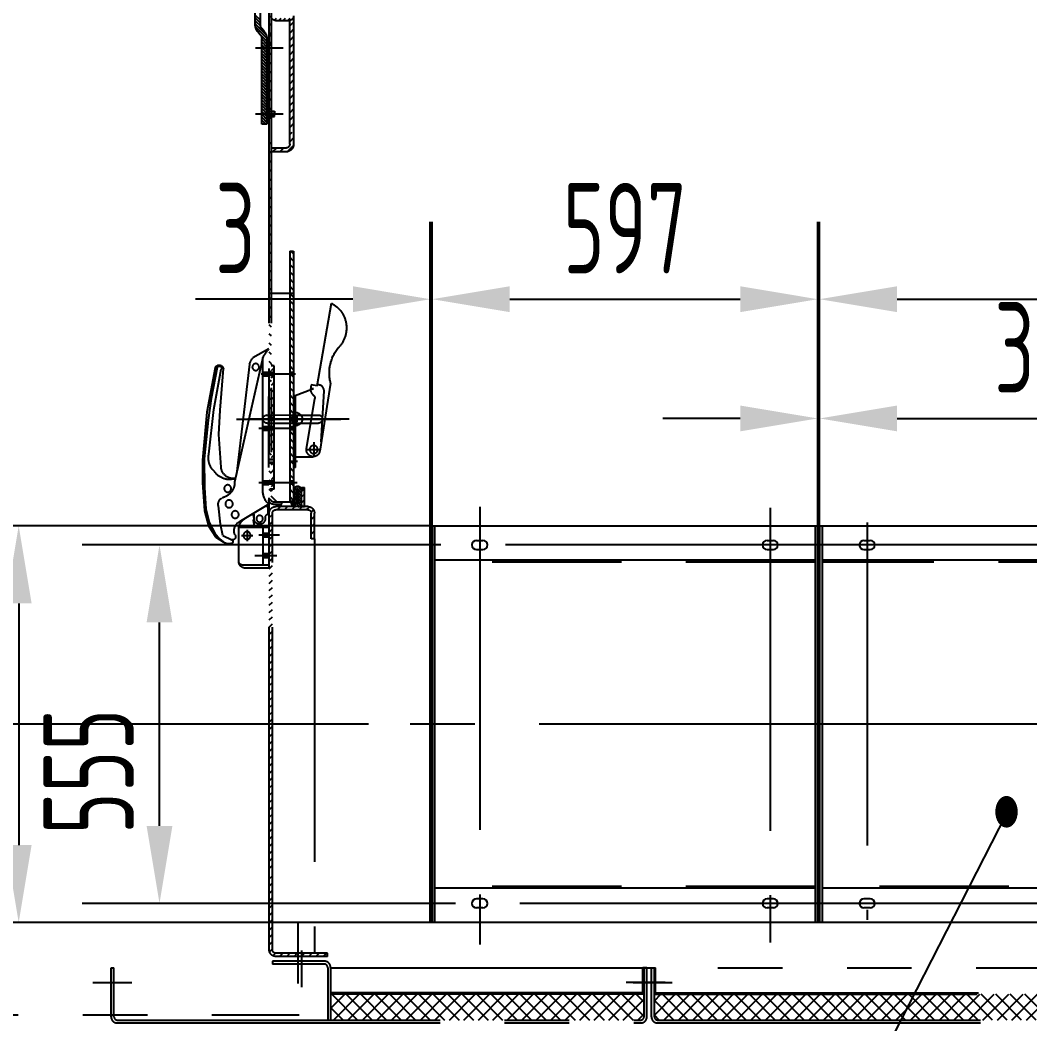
# Model space of a CAD drawing. Header units: millimetres. Extents: x 0 to 16800, y -462 to 11880.
# Drawn here: x 2325 to 3889, y 5810 to 7364 of the extents above; entities that cross this region are included whole.
import ezdxf

# ---------------------------------------------------------------- set-up
doc = ezdxf.new("R2010")
doc.units = ezdxf.units.MM
doc.header["$LTSCALE"] = 400
for name, pattern in [('F', [0.75, 0.5, -0.25]), ('G', [2, 1.25, -0.25, 0.25, -0.25]), ('K', [2.5, 1.25, -0.25, 0.25, -0.25, 0.25, -0.25])]:
    doc.linetypes.add(name, pattern=pattern)
for name, color, linetype in [('01', 7, 'Continuous'), ('02', 1, 'Continuous'), ('04', 2, 'F'), ('05', 142, 'G'), ('07', 6, 'K'), ('08', 1, 'Continuous')]:
    doc.layers.add(name, color=color, linetype=linetype)
doc.styles.get("Standard").update_dxf_attribs({"font": 'isocp', "width": 0.707, "bigfont": 'intecad.shx'})
doc.dimstyles.new('INTE', dxfattribs={"dimscale": 40, "dimtxt": 3.5, "dimasz": 3, "dimexe": 3, "dimexo": 0, "dimgap": 1, "dimtad": 1, "dimdec": 0, "dimdsep": 46, "dimtxsty": 'Standard', "dimcen": 0, "dimclrd": 1, "dimclre": 1, "dimclrt": 3, "dimaunit": 1, "dimadec": 0, "dimazin": 0, "dimtfac": 1, "dimtmove": 0, "dimatfit": 0, "dimfxl": 1, "dimarcsym": 0})

# ---------------------------------------------------------------- blocks, each defined once
blk = doc.blocks.new('0123adsf')
at = {"layer": '01', "color": 7, "linetype": 'Continuous'}
for p, q in [((-2227.9, -8575.6), (-2227.9, -7961.6)), ((-2227.9, -7961.6), (-1630.9, -7961.6)), ((-1634.9, -7961.6), (-1634.9, -8575.6)), ((-1630.9, -7961.6), (-1630.9, -8575.6)), ((-2159.4, -7984.1), (-2149.4, -7984.1)), ((-1709.4, -7984.1), (-1699.4, -7984.1)), ((-2159.4, -7998.1), (-2149.4, -7998.1)), ((-1709.4, -7998.1), (-1699.4, -7998.1)), ((-1634.9, -8014.6), (-2223.9, -8014.6)), ((-1634.9, -8522.6), (-2223.9, -8522.6)), ((-1630.9, -8575.6), (-2227.9, -8575.6))]:
    blk.add_line(p, q, dxfattribs=at)
at = {"layer": '01'}
for p, q in [((-2223.9, -8575.6), (-2223.9, -7961.6)), ((-2149.4, -8539.1), (-2159.4, -8539.1)), ((-2149.4, -8553.1), (-2159.4, -8553.1)), ((-1699.4, -8539.1), (-1709.4, -8539.1)), ((-1699.4, -8553.1), (-1709.4, -8553.1))]:
    blk.add_line(p, q, dxfattribs=at)
at = {"layer": '01', "color": 7, "linetype": 'Continuous'}
for centre, start, end in [((-2159.4, -7991.1), 90, 270), ((-2149.4, -7991.1), 270, 90), ((-1709.4, -7991.1), 90, 270), ((-1699.4, -7991.1), 270, 90), ((-2159.4, -8546.1), 90, 270), ((-2149.4, -8546.1), 270, 90), ((-1709.4, -8546.1), 90, 270), ((-1699.4, -8546.1), 270, 90)]:
    blk.add_arc(centre, 7, start, end, dxfattribs=at)
at = {"layer": '04', "color": 2, "linetype": 'F'}
for p, q in [((-1634.9, -8017.6), (-2223.9, -8017.6)), ((-1634.9, -8519.6), (-2223.9, -8519.6))]:
    blk.add_line(p, q, dxfattribs=at)
at = {"layer": '05', "color": 4, "linetype": 'G'}
for p, q in [((-2154.4, -7932.1), (-2154.4, -8609.8)), ((-1704.4, -7933.4), (-1704.4, -8606.3)), ((-1614.6, -7991.1), (-2265.9, -7991.1)), ((-1562.1, -8268.6), (-2326.4, -8268.6)), ((-1592, -8546.1), (-2252, -8546.1))]:
    blk.add_line(p, q, dxfattribs=at)
blk = doc.blocks.new('bi36asdf')
at = {"layer": '01', "color": 7, "linetype": 'Continuous'}
for p, q in [((-1247, -7826.2), (-883.5, -7826.2)), ((-1247, -7826.2), (-1247, -8440.2)), ((-1243, -7826.2), (-1243, -8440.2)), ((-883.5, -7826.2), (-50, -7826.2)), ((-54, -7826.2), (-54, -8440.2)), ((-50, -7826.2), (-50, -8440.2)), ((-1178.5, -7848.7), (-1168.5, -7848.7)), ((-728.5, -7848.7), (-718.5, -7848.7)), ((-578.5, -7848.8), (-568.5, -7848.8)), ((-128.5, -7848.7), (-118.5, -7848.7)), ((-1178.5, -7862.7), (-1168.5, -7862.7)), ((-728.5, -7862.7), (-718.5, -7862.7)), ((-578.5, -7862.8), (-568.5, -7862.8)), ((-128.5, -7862.7), (-118.5, -7862.7)), ((-54, -7879.3), (-1243, -7879.3)), ((-54, -8387.2), (-1243, -8387.2)), ((-718.5, -8403.7), (-728.5, -8403.7)), ((-569, -8404.3), (-579, -8404.3)), ((-718.5, -8417.7), (-728.5, -8417.7)), ((-569, -8418.3), (-579, -8418.3)), ((-845.5, -8440.2), (-1247, -8440.2)), ((-50, -8440.2), (-845.5, -8440.2))]:
    blk.add_line(p, q, dxfattribs=at)
at = {"layer": '01'}
for p, q in [((-1168.5, -8403.7), (-1178.5, -8403.7)), ((-1168.5, -8417.7), (-1178.5, -8417.7))]:
    blk.add_line(p, q, dxfattribs=at)
at = {"layer": '01', "color": 7, "linetype": 'Continuous'}
for centre, start, end in [((-1178.5, -7855.7), 90, 270), ((-1168.5, -7855.7), 270, 90), ((-728.5, -7855.7), 90, 270), ((-718.5, -7855.7), 270, 90), ((-578.5, -7855.8), 90, 270), ((-568.5, -7855.8), 270, 90), ((-128.5, -7855.7), 90, 270), ((-118.5, -7855.7), 270, 90), ((-1178.5, -8410.7), 90, 270), ((-1168.5, -8410.7), 270, 90), ((-728.5, -8410.7), 90, 270), ((-718.5, -8410.7), 270, 90), ((-579, -8411.3), 90, 270), ((-569, -8411.3), 270, 90)]:
    blk.add_arc(centre, 7, start, end, dxfattribs=at)
at = {"layer": '04', "color": 2, "linetype": 'F'}
for p, q in [((-469.9, -7882.3), (-1243, -7882.3)), ((-54, -7882.3), (-469.9, -7882.3)), ((-54, -8384.2), (-1243, -8384.2))]:
    blk.add_line(p, q, dxfattribs=at)
at = {"layer": '05', "color": 4, "linetype": 'G'}
for p, q in [((-1173.5, -7820.7), (-1173.5, -8436.1)), ((-723.5, -7820.7), (-723.5, -8465.7)), ((-573.5, -7820.7), (-573.5, -8465.7)), ((-123.5, -7820.7), (-123.5, -8465.7)), ((-30.1, -7855.7), (-1273, -7855.7)), ((0.2, -8133.2), (-1305.5, -8133.2)), ((-869.9, -8397.3), (-869.9, -8373.6)), ((-499.9, -8396.4), (-499.9, -8377.3)), ((-17.3, -8410.7), (-1287, -8410.7))]:
    blk.add_line(p, q, dxfattribs=at)
blk = doc.blocks.new('ERW')
at = {"layer": '07', "color": 6, "linetype": 'K'}
blk.add_line((35871.5, 2053.5), (37006.6, 2053.5), dxfattribs=at)
blk.add_spline([(35874, 2037.5), (35819.9, 3447.9), (35969.8, 4517.6), (36261.7, 4885), (36445.4, 5913.6), (37169.7, 6740)], degree=3, dxfattribs=at)
blk = doc.blocks.new('NHB')
at = {"layer": '07', "linetype": 'K'}
h = blk.add_hatch(color=6, dxfattribs=at)
h.paths.add_polyline_path([(36526, 655), (36523.2, 655), (36526.1, 657.5)])
h.paths.add_polyline_path([(36719.6, 655), (36717.2, 655), (36717.2, 657.8)])
at = {"layer": '07', "color": 6, "linetype": 'K'}
for p, q in [((36634.7, 775.8), (36634.7, 690)), ((36634.7, 601.3), (36634.7, 762.9)), ((35802.8, 742.2), (35807.8, 742.2)), ((35802.8, 742.2), (35802.8, 662.2)), ((35802.8, 735.9), (35807.8, 740.9)), ((35807.8, 742.2), (35807.8, 662.2)), ((36690.2, 747.3), (36584.9, 730.3)), ((36599.4, 732.6), (36678.5, 737.3)), ((36686.2, 726.3), (36814.1, 748.4)), ((35802.8, 724.6), (35807.8, 729.6)), ((36449.3, 721.2), (36450.4, 722.2)), ((36449.3, 722.2), (36489.3, 722.2)), ((36449.3, 722.2), (36449.3, 717.2)), ((36456.7, 717.2), (36461.7, 722.2)), ((36468, 717.2), (36473, 722.2)), ((36479.3, 717.2), (36484.3, 722.2)), ((36490.5, 717.1), (36494.3, 720.9)), ((36598.9, 721), (36576.3, 721)), ((36576.5, 690.2), (36576.5, 720.4)), ((36587.6, 709.7), (36587.6, 732.3)), ((36588.9, 709.8), (36666.4, 723)), ((36628.3, 690), (36628.3, 728.3)), ((36641, 690), (36641, 728.3)), ((36681.3, 720.9), (36669.7, 690)), ((36681.3, 720.9), (36682.1, 716.2)), ((36686.2, 726.3), (36687.8, 717.2)), ((35802.8, 713.3), (35807.8, 718.3)), ((35802.8, 701.9), (35807.8, 706.9)), ((36449.3, 717.2), (36489.3, 717.2)), ((36494.3, 709.6), (36499.1, 714.4)), ((36494.3, 712.2), (36494.3, 662.2)), ((36498.8, 706.7), (36498.8, 702.2)), ((36498.8, 706.7), (36528.8, 706.7)), ((36498.8, 705), (36500.6, 706.7)), ((36499.3, 712.2), (36499.3, 662.2)), ((36505.1, 702.2), (36509.6, 706.7)), ((36514.1, 702.2), (36518.6, 706.7)), ((36523.3, 702.5), (36527.5, 706.7)), ((36528.8, 702.2), (36528.8, 706.7)), ((36687.8, 717.2), (36680.7, 716)), ((35761, 697.2), (35856.2, 697.2)), ((35802.8, 690.6), (35807.8, 695.6)), ((36494.3, 698.3), (36498.8, 702.8)), ((36494.3, 687), (36499.3, 692)), ((36498.8, 702.2), (36528.8, 702.2)), ((36499.5, 697.7), (36498.8, 698.4)), ((36499.5, 692.8), (36498.8, 693.4)), ((36499.5, 697.7), (36501.3, 699.5)), ((36499.5, 692.8), (36501.3, 694.6)), ((36502, 695.3), (36500.2, 697.1)), ((36502, 690.3), (36500.2, 692.1)), ((36502, 700.2), (36500.3, 701.8)), ((36500.4, 688.7), (36501.3, 689.6)), ((36502, 700.2), (36503.8, 702)), ((36502, 695.3), (36503.8, 697.1)), ((36502, 690.3), (36503.8, 692.1)), ((36504.4, 697.7), (36502.6, 699.5)), ((36503.8, 693.4), (36502.6, 694.6)), ((36504.4, 687.9), (36502.6, 689.6)), ((36503.8, 694.2), (36503.8, 692.8)), ((36504.4, 697.7), (36506.2, 699.5)), ((36504.4, 687.9), (36506.2, 689.6)), ((36506.9, 700.2), (36505.1, 702)), ((36505.3, 696.8), (36505.1, 697.1)), ((36506.9, 690.3), (36505.3, 691.9)), ((36505.8, 694.2), (36506.2, 694.6)), ((36505.8, 694.2), (36505.8, 692.8)), ((36506.4, 671.5), (36506.4, 690)), ((36894.8, 690), (36506.4, 690)), ((36506.8, 697.2), (36525.2, 697.2)), ((36506.8, 695.2), (36525.2, 695.2)), ((36506.9, 700.2), (36508.7, 702)), ((36506.9, 690.3), (36507.5, 691)), ((36507.5, 691), (36508.7, 692.1)), ((36509.4, 697.7), (36507.6, 699.5)), ((36509.4, 692.8), (36507.6, 694.6)), ((36508.9, 688.3), (36507.6, 689.6)), ((36508.9, 690), (36514.9, 684)), ((36509.4, 697.7), (36511.2, 699.5)), ((36509.4, 692.8), (36511.2, 694.6)), ((36511.8, 700.2), (36510, 702)), ((36511.8, 690.3), (36510, 692.1)), ((36511.8, 700.2), (36513.6, 702)), ((36511.8, 690.3), (36513.6, 692.1)), ((36514.3, 697.7), (36512.5, 699.5)), ((36514.3, 692.8), (36512.5, 694.6)), ((36514.3, 697.7), (36516.1, 699.5)), ((36514.3, 692.8), (36516.1, 694.6)), ((36516.8, 700.2), (36515, 702)), ((36516.8, 690.3), (36515, 692.1)), ((36516.8, 700.2), (36518.6, 702)), ((36516.8, 690.3), (36518.6, 692.1)), ((36519.3, 697.7), (36517.5, 699.5)), ((36519.3, 692.8), (36517.5, 694.6)), ((36519.3, 697.7), (36521, 699.5)), ((36519.3, 692.8), (36521, 694.6)), ((36521.7, 700.2), (36519.9, 702)), ((36521.7, 690.3), (36519.9, 692.1)), ((36520.1, 690), (36526.1, 684)), ((36521.7, 700.2), (36523.5, 702)), ((36521.7, 690.3), (36523.5, 692.1)), ((36524.2, 697.7), (36522.4, 699.5)), ((36524.2, 692.8), (36522.4, 694.6)), ((36524.2, 697.7), (36526, 699.5)), ((36524.2, 692.8), (36526, 694.6)), ((36526.7, 700.2), (36524.9, 702)), ((36526.5, 690.5), (36524.9, 692.1)), ((36526.7, 695.3), (36526.1, 695.8)), ((36526.7, 700.2), (36527.9, 701.4)), ((36526.7, 695.3), (36528.5, 697.1)), ((36526.9, 690.6), (36528.5, 692.1)), ((36529.1, 697.7), (36527.3, 699.5)), ((36529.1, 692.8), (36527.3, 694.6)), ((36529.1, 697.7), (36530.3, 698.9)), ((36529.1, 692.8), (36530.5, 694.1)), ((36530.9, 696), (36529.8, 697.1)), ((36531.4, 690), (36533.8, 687.6)), ((36533.8, 689.9), (36533.8, 684)), ((36534, 689.9), (36534, 684)), ((36536.3, 636.1), (36536.3, 695.3)), ((36538.5, 689.9), (36538.5, 684)), ((36538.8, 689.9), (36538.8, 684)), ((36542.6, 690), (36548.6, 684)), ((36553.8, 690), (36559.8, 684)), ((36560, 693), (36576.5, 693)), ((36560, 693), (36560, 690)), ((36565, 690), (36571, 684)), ((36566.6, 690), (36566.6, 693)), ((36569.6, 686.7), (36569.6, 695.7)), ((36572.6, 690), (36572.6, 693)), ((36576.3, 690), (36582.3, 684)), ((36576.5, 693), (36670.9, 693)), ((36587.5, 690), (36593.5, 684)), ((36598.7, 690), (36604.7, 684)), ((36610, 690), (36616, 684)), ((36617.9, 689.9), (36617.9, 684)), ((36618.1, 689.9), (36618.1, 684)), ((36620.4, 636.3), (36620.4, 691.5)), ((36622.6, 689.9), (36622.6, 684)), ((36622.9, 689.9), (36622.9, 684)), ((36628.3, 651.5), (36628.3, 696.4)), ((36628.3, 688.4), (36641.1, 688.4)), ((36630.6, 695.2), (36638.7, 695.2)), ((36630.6, 695.2), (36630.6, 693)), ((36630.6, 693), (36638.7, 693)), ((36631.7, 693.5), (36631.7, 690)), ((36632.2, 690), (36632.2, 684)), ((36632.4, 690), (36632.4, 684)), ((36636.9, 690), (36636.9, 684)), ((36637.2, 690), (36637.2, 684)), ((36637.7, 693.5), (36637.7, 690)), ((36638.7, 695.2), (36638.7, 693)), ((36641, 651.5), (36641.1, 696.4)), ((36643.6, 690), (36649.6, 684)), ((36654.9, 690), (36660.9, 684)), ((36666.1, 690), (36672.1, 684)), ((36677.3, 690), (36683.3, 684)), ((36688.5, 690), (36694.5, 684)), ((36699.8, 690), (36702, 687.8)), ((36702, 689.9), (36702, 684)), ((36702.2, 689.9), (36702.2, 684)), ((36704.5, 639.8), (36704.5, 693)), ((36706.7, 689.9), (36706.7, 684)), ((36707, 689.9), (36707, 684)), ((36711, 690), (36717, 684)), ((36722.2, 690), (36728.2, 684)), ((36733.4, 690), (36739.4, 684)), ((36744.7, 690), (36750.7, 684)), ((36755.9, 690), (36761.9, 684)), ((36767.1, 690), (36773.1, 684)), ((36778.3, 690), (36784.3, 684)), ((36789.6, 690), (36795.6, 684)), ((36800.8, 690), (36806.8, 684)), ((36812, 690), (36818, 684)), ((36823.2, 690), (36829.2, 684)), ((36829.1, 690), (36829.1, 651.5)), ((36834.5, 690), (36840.5, 684)), ((36845.7, 690), (36851.7, 684)), ((36856.9, 690), (36862.9, 684)), ((36868.1, 690), (36874.1, 684)), ((36879.4, 690), (36885.4, 684)), ((36890.6, 690), (36894.9, 685.7)), ((36894.7, 688.5), (36894.8, 688.6)), ((36894.8, 688.4), (36894.7, 688.5)), ((36894.7, 688.5), (36894.7, 688.5)), ((36894.7, 688.5), (36894.7, 688.5)), ((36894.9, 689.9), (36894.8, 690)), ((36894.8, 689.5), (36894.9, 689.6)), ((36894.8, 689.4), (36894.8, 689.5)), ((36894.8, 689.3), (36894.8, 689.4)), ((36894.8, 689.2), (36894.8, 689.3)), ((36894.8, 689.3), (36894.8, 689.3)), ((36894.8, 689.1), (36894.8, 689.2)), ((36894.8, 689.2), (36894.8, 689.2)), ((36894.8, 689), (36894.8, 689.1)), ((36894.8, 689.1), (36894.8, 689.1)), ((36894.9, 688.9), (36894.8, 689)), ((36894.8, 689), (36894.8, 689)), ((36894.8, 688.7), (36894.8, 688.8)), ((36894.8, 688.8), (36894.9, 688.8)), ((36894.8, 688.6), (36894.8, 688.7)), ((36894.8, 688.7), (36894.8, 688.7)), ((36894.8, 688.6), (36894.8, 688.6)), ((36894.8, 688.3), (36894.8, 688.4)), ((36894.8, 688.4), (36894.8, 688.4)), ((36894.8, 688.2), (36894.8, 688.3)), ((36894.8, 688.3), (36894.8, 688.3)), ((36894.9, 688.2), (36894.8, 688.2)), ((36894.9, 689.8), (36894.9, 689.9)), ((36894.9, 689.7), (36894.9, 689.8)), ((36894.9, 689.6), (36894.9, 689.7)), ((36894.9, 688.8), (36894.9, 688.9)), ((36894.9, 688.9), (36894.9, 688.9)), ((36894.9, 688.1), (36894.9, 688.2)), ((36894.9, 688.1), (36894.9, 688.1)), ((37058.5, 689.9), (37048.4, 679.8)), ((37258.9, 690), (37060.3, 690)), ((37069.9, 690), (37063.9, 684)), ((37092.3, 690), (37086.3, 684)), ((37103.5, 690), (37097.5, 684)), ((37114.8, 690), (37108.8, 684)), ((37126, 690), (37120, 684)), ((37137.2, 690), (37131.2, 684)), ((37148.4, 690), (37142.4, 684)), ((37159.7, 690), (37153.7, 684)), ((37170.9, 690), (37164.9, 684)), ((37182.1, 690), (37176.1, 684)), ((37193.3, 690), (37187.3, 684)), ((37204.6, 690), (37198.6, 684)), ((37215.7, 689.9), (37209.8, 684)), ((37226.9, 689.9), (37221, 684)), ((37238.1, 689.8), (37232.2, 684)), ((37249.3, 689.8), (37243.5, 684)), ((35802.8, 679.3), (35807.8, 684.3)), ((35802.8, 668), (35807.8, 673)), ((36494.3, 675.7), (36499.3, 680.7)), ((36503.5, 686.9), (36503.8, 687.2)), ((36505.5, 686.8), (36505.1, 687.2)), ((36894.8, 684), (36506.4, 684)), ((36634.7, 683), (36634.7, 618.9)), ((36894.8, 688), (36894.9, 688.1)), ((36894.8, 687.9), (36894.8, 688)), ((36894.8, 688), (36894.8, 688)), ((36894.8, 687.8), (36894.8, 687.9)), ((36894.8, 687.9), (36894.8, 687.9)), ((36894.8, 687.7), (36894.8, 687.8)), ((36894.8, 687.8), (36894.8, 687.8)), ((36894.8, 687.5), (36894.8, 687.7)), ((36894.8, 687.7), (36894.8, 687.7)), ((36894.8, 687.4), (36894.8, 687.5)), ((36894.9, 687.1), (36894.8, 687.4)), ((36894.8, 684), (36894.9, 685.1)), ((36894.9, 686.6), (36894.9, 687.1)), ((36894.9, 686), (36894.9, 686.6)), ((36894.9, 685.1), (36894.9, 686)), ((37048.3, 678), (37048.3, 655)), ((37054.3, 674.4), (37048.3, 668.4)), ((37054.3, 678), (37054.3, 655)), ((37060.3, 684), (37251.9, 684)), ((37078.3, 687.2), (37075.1, 684)), ((37107.3, 634.5), (37107.3, 673.7)), ((37209.3, 634.5), (37209.3, 673.7)), ((37255.1, 684.3), (37251.8, 681.1)), ((37251.8, 662), (37251.8, 683)), ((37254.8, 677), (37251.8, 674)), ((35803.9, 657.7), (35807.9, 661.7)), ((35810.1, 652.6), (35814.7, 657.2)), ((35812.8, 657.2), (36489.3, 657.2)), ((35821, 652.2), (35826, 657.2)), ((35832.3, 652.2), (35837.3, 657.2)), ((35843.6, 652.2), (35848.6, 657.2)), ((35854.9, 652.2), (35859.9, 657.2)), ((35866.3, 652.2), (35871.3, 657.2)), ((35877.6, 652.2), (35882.6, 657.2)), ((35888.9, 652.2), (35893.9, 657.2)), ((35900.2, 652.2), (35905.2, 657.2)), ((35911.5, 652.2), (35916.5, 657.2)), ((35922.8, 652.2), (35927.8, 657.2)), ((35939.1, 652.2), (35944.1, 657.2)), ((35950.5, 652.2), (35955.5, 657.2)), ((35961.8, 652.2), (35966.8, 657.2)), ((35973.1, 652.2), (35978.1, 657.2)), ((35984.4, 652.2), (35989.4, 657.2)), ((35995.7, 652.2), (36000.7, 657.2)), ((36007, 652.2), (36012, 657.2)), ((36018.3, 652.2), (36023.3, 657.2)), ((36029.7, 652.2), (36034.7, 657.2)), ((36041, 652.2), (36046, 657.2)), ((36052.3, 652.2), (36057.3, 657.2)), ((36063.6, 652.2), (36068.6, 657.2)), ((36074.9, 652.2), (36079.9, 657.2)), ((36086.2, 652.2), (36091.2, 657.2)), ((36097.5, 652.2), (36102.5, 657.2)), ((36108.8, 652.2), (36113.8, 657.2)), ((36120.2, 652.2), (36125.2, 657.2)), ((36131.5, 652.2), (36136.5, 657.2)), ((36142.8, 652.2), (36147.8, 657.2)), ((36154.1, 652.2), (36159.1, 657.2)), ((36165.4, 652.2), (36170.4, 657.2)), ((36176.7, 652.2), (36181.7, 657.2)), ((36188, 652.2), (36193, 657.2)), ((36199.4, 652.2), (36204.4, 657.2)), ((36210.7, 652.2), (36215.7, 657.2)), ((36222, 652.2), (36227, 657.2)), ((36233.3, 652.2), (36238.3, 657.2)), ((36244.6, 652.2), (36249.6, 657.2)), ((36255.9, 652.2), (36260.9, 657.2)), ((36267.2, 652.2), (36272.2, 657.2)), ((36278.6, 652.2), (36283.6, 657.2)), ((36289.9, 652.2), (36294.9, 657.2)), ((36301.2, 652.2), (36306.2, 657.2)), ((36312.5, 652.2), (36317.5, 657.2)), ((36323.8, 652.2), (36328.8, 657.2)), ((36335.1, 652.2), (36340.1, 657.2)), ((36346.4, 652.2), (36351.4, 657.2)), ((36357.8, 652.2), (36362.8, 657.2)), ((36369.1, 652.2), (36374.1, 657.2)), ((36380.4, 652.2), (36385.4, 657.2)), ((36391.7, 652.2), (36396.7, 657.2)), ((36403, 652.2), (36408, 657.2)), ((36414.3, 652.2), (36419.3, 657.2)), ((36423.5, 629.7), (36423.5, 664.1)), ((36425.6, 652.2), (36430.6, 657.2)), ((36436.9, 652.2), (36441.9, 657.2)), ((36448.3, 652.2), (36453.3, 657.2)), ((36455.3, 636.3), (36455.3, 668.1)), ((36459.6, 652.2), (36464.6, 657.2)), ((36470.9, 652.2), (36475.9, 657.2)), ((36482.2, 652.2), (36487.2, 657.2)), ((36494.3, 664.4), (36499.3, 669.4)), ((36502.9, 658.5), (36502.9, 671.5)), ((36502.9, 671.5), (36506.4, 671.5)), ((36502.9, 658.5), (36502.9, 671.5)), ((36506.4, 658.5), (36506.4, 671.5)), ((36506.4, 664), (36515.5, 655)), ((36526.1, 657.5), (36523.2, 655)), ((36526.1, 660), (36526, 655)), ((36526.1, 660), (36717.2, 660)), ((36533.8, 659.1), (36529.7, 655)), ((36533.8, 660), (36533.8, 651.5)), ((36534, 660), (36534, 651.5)), ((36538.5, 660), (36538.5, 651.5)), ((36538.8, 660), (36538.8, 651.5)), ((36545.9, 660), (36540.9, 655)), ((36557.2, 660), (36552.2, 655)), ((36567.1, 658.7), (36563.4, 655)), ((36567.1, 660), (36567.1, 651.5)), ((36567.3, 660), (36567.3, 651.5)), ((36571.8, 660), (36571.8, 651.5)), ((36572.1, 660), (36572.1, 651.5)), ((36579.6, 660), (36574.6, 655)), ((36590.9, 660), (36585.9, 655)), ((36602.1, 660), (36597.1, 655)), ((36613.3, 660), (36608.3, 655)), ((36617.9, 660), (36617.9, 651.5)), ((36618.1, 660), (36618.1, 651.5)), ((36622.6, 660), (36622.6, 651.5)), ((36622.9, 660), (36622.9, 651.5)), ((36632.3, 660), (36632.3, 651.5)), ((36632.5, 660), (36632.5, 651.5)), ((36637, 660), (36637, 651.5)), ((36637.3, 660), (36637.3, 651.5)), ((36647, 660), (36642, 655)), ((36658.2, 660), (36653.2, 655)), ((36669.4, 660), (36664.4, 655)), ((36680.7, 660), (36675.7, 655)), ((36691.9, 660), (36686.9, 655)), ((36702, 658.9), (36698.1, 655)), ((36702, 660), (36702, 651.5)), ((36702.2, 660), (36702.2, 651.5)), ((36706.7, 660), (36706.7, 651.5)), ((36707, 660), (36707, 651.5)), ((36714.3, 660), (36709.3, 655)), ((36717.2, 660), (36717.2, 655)), ((36717.2, 657.8), (36719.6, 655)), ((37054.3, 663.2), (37048.3, 657.2)), ((37103.3, 660.4), (37107.3, 660.4)), ((37103.3, 648.5), (37103.3, 660.4)), ((37104.3, 660.4), (37104.3, 648.5)), ((37107.3, 631.1), (37107.3, 664.2)), ((37107.3, 631.1), (37107.3, 664.2)), ((37111.3, 660.4), (37107.3, 660.4)), ((37110.3, 660.4), (37110.3, 648.5)), ((37111.3, 648.5), (37111.3, 660.4)), ((37209.3, 631.1), (37209.3, 660.5)), ((37209.3, 632), (37209.3, 660)), ((37254.8, 669.9), (37251.8, 666.9)), ((37254.8, 662.9), (37252.1, 660.1)), ((35812.8, 652.2), (37999.8, 652.2)), ((36404, 652.2), (36404, 614.9)), ((36404, 652.2), (36466.8, 652.2)), ((36408.6, 652.2), (36408.6, 610.1)), ((36408.6, 643), (36466.8, 643)), ((36420.5, 643), (36420.5, 652.2)), ((36426.5, 643), (36426.5, 652.2)), ((36452.3, 643), (36452.3, 652.2)), ((36458.3, 643), (36458.3, 652.2)), ((36466.8, 652.2), (36466.8, 604.9)), ((36502.9, 651.6), (36476.9, 607.8)), ((37283.3, 651.5), (36502.9, 651.5)), ((36512.3, 651.5), (36508.8, 655)), ((37283.3, 655), (36509.9, 655)), ((36521, 642.5), (36729.9, 642.5)), ((36526.4, 651.5), (36522.9, 655)), ((36526, 655), (36528, 655)), ((36533.3, 642.5), (36533.3, 651.6)), ((36729.9, 642.5), (36536.9, 598.6)), ((36540.5, 651.5), (36538.5, 653.5)), ((36539.3, 642.5), (36539.3, 651.6)), ((36554.7, 651.5), (36551.2, 655)), ((36560, 651.5), (36669.7, 651.5)), ((36566.6, 653.8), (36565.4, 655)), ((36583, 651.5), (36579.5, 655)), ((36597.2, 651.5), (36593.7, 655)), ((36611.3, 651.5), (36607.8, 655)), ((36617.4, 642.5), (36617.4, 651.5)), ((36625.4, 651.5), (36622.6, 654.3)), ((36623.4, 642.5), (36623.4, 651.5)), ((36628.3, 648.8), (36628.3, 651.5)), ((36639.6, 651.5), (36636.1, 655)), ((36641, 648.8), (36641, 651.5)), ((36653.7, 651.5), (36650.2, 655)), ((36667.9, 651.5), (36664.4, 655)), ((36682, 651.5), (36678.5, 655)), ((36696.2, 651.5), (36692.7, 655)), ((36701.5, 642.5), (36701.5, 651.5)), ((36710.3, 651.5), (36706.8, 655)), ((36707.5, 642.5), (36707.5, 651.5)), ((36724.4, 651.5), (36720.9, 655)), ((36743.5, 651.4), (36729.4, 626.9)), ((36738.6, 651.5), (36735.1, 655)), ((36752.7, 651.5), (36749.2, 655)), ((36766.9, 651.5), (36763.4, 655)), ((36781, 651.5), (36777.5, 655)), ((36795.2, 651.5), (36791.7, 655)), ((36809.3, 651.5), (36805.8, 655)), ((36823.4, 651.5), (36819.9, 655)), ((36837.6, 651.5), (36834.1, 655)), ((36851.7, 651.5), (36848.2, 655)), ((36865.9, 651.5), (36862.4, 655)), ((36880, 651.5), (36876.5, 655)), ((36894.1, 651.5), (36890.6, 655)), ((36908.3, 651.5), (36904.8, 655)), ((36922.4, 651.5), (36918.9, 655)), ((36936.6, 651.5), (36933.1, 655)), ((36950.7, 651.5), (36947.2, 655)), ((36964.9, 651.5), (36961.4, 655)), ((36979, 651.5), (36975.5, 655)), ((36993.1, 651.5), (36989.6, 655)), ((37007.3, 651.5), (37003.8, 655)), ((37021.4, 651.5), (37017.9, 655)), ((37035.6, 651.5), (37032.1, 655)), ((37049.7, 651.5), (37046.2, 655)), ((37063.9, 651.5), (37060.4, 655)), ((37223.2, 648.5), (37091.3, 648.5)), ((37091.3, 648.5), (37091.3, 640.5)), ((37097.5, 640.5), (37091.3, 646.7)), ((37093, 640.5), (37091.3, 642.2)), ((37102, 640.5), (37094, 648.5)), ((37096.3, 648.5), (37096.3, 651.5)), ((37096.3, 648.5), (37220.3, 648.5)), ((37096.5, 648.5), (37097.3, 651.5)), ((37106.5, 640.5), (37098.5, 648.5)), ((37103, 651.5), (37099.5, 655)), ((37107.3, 644.2), (37103, 648.5)), ((37111, 640.5), (37107.3, 644.2)), ((37115.5, 640.5), (37107.5, 648.5)), ((37120, 640.5), (37112, 648.5)), ((37112.9, 648.5), (37113.7, 651.5)), ((37117.1, 651.5), (37113.6, 655)), ((37124.4, 640.5), (37116.4, 648.5)), ((37128.9, 640.5), (37120.9, 648.5)), ((37121.2, 648.5), (37122, 651.5)), ((37133.4, 640.5), (37125.4, 648.5)), ((37131.3, 651.5), (37127.8, 655)), ((37129.4, 648.5), (37130.2, 651.5)), ((37137.9, 640.5), (37129.9, 648.5)), ((37142.4, 640.5), (37134.4, 648.5)), ((37137.6, 648.5), (37138.4, 651.5)), ((37146.9, 640.5), (37138.9, 648.5)), ((37145.4, 651.5), (37141.9, 655)), ((37151.4, 640.5), (37143.4, 648.5)), ((37145.8, 648.5), (37146.6, 651.5)), ((37155.9, 640.5), (37147.9, 648.5)), ((37160.4, 640.5), (37152.4, 648.5)), ((37154, 648.5), (37154.8, 651.5)), ((37159.6, 651.5), (37156.1, 655)), ((37164.9, 640.5), (37156.9, 648.5)), ((37169.3, 640.5), (37161.3, 648.5)), ((37163, 651.4), (37163, 651.5)), ((37173.8, 640.5), (37165.8, 648.5)), ((37173.7, 651.5), (37170.2, 655)), ((37178.3, 640.5), (37170.3, 648.5)), ((37170.5, 648.5), (37171.3, 651.5)), ((37182.8, 640.5), (37174.8, 648.5)), ((37178.7, 648.5), (37179.5, 651.5)), ((37187.3, 640.5), (37179.3, 648.5)), ((37191.8, 640.5), (37183.8, 648.5)), ((37187.9, 651.5), (37184.4, 655)), ((37186.9, 648.5), (37187.7, 651.5)), ((37196.3, 640.5), (37188.3, 648.5)), ((37200.8, 640.5), (37192.8, 648.5)), ((37195.1, 648.5), (37195.9, 651.5)), ((37205.3, 640.5), (37197.3, 648.5)), ((37202, 651.5), (37198.5, 655)), ((37209.3, 641), (37201.8, 648.5)), ((37203.3, 648.5), (37204.1, 651.5)), ((37209.3, 645.5), (37206.3, 648.5)), ((37214.3, 640.5), (37209.3, 645.5)), ((37218.7, 640.5), (37210.7, 648.5)), ((37211.6, 648.5), (37212.4, 651.5)), ((37216.1, 651.5), (37212.6, 655)), ((37223.2, 640.5), (37215.2, 648.5)), ((37219.4, 651.5), (37215.9, 655)), ((37231.8, 636.5), (37219.7, 648.5)), ((37219.8, 648.5), (37220.3, 650.4)), ((37220.3, 648.5), (37220.3, 651.5)), ((37241.8, 630.9), (37224.2, 648.5)), ((37230.3, 651.5), (37226.8, 655)), ((37233.6, 651.5), (37230.1, 655)), ((37246.7, 630.5), (37230.1, 647.1)), ((37234.4, 644.6), (37239.3, 640.7)), ((37247.7, 651.5), (37244.2, 655)), ((36454.5, 609), (36454.5, 626.6)), ((36480.8, 628.7), (36488.3, 627.1)), ((37091.3, 640.5), (37223.2, 640.5)), ((37209.8, 640.5), (37209.3, 641)), ((37229.4, 638.3), (37234.3, 634.4)), ((37251.2, 630.5), (37242.8, 638.9)), ((37245.5, 638.5), (37290.3, 638.5)), ((37245.5, 630.5), (37290.3, 630.5)), ((37255.7, 630.5), (37247.7, 638.5)), ((37260.2, 630.5), (37252.2, 638.5)), ((36463.3, 617.8), (36445.7, 617.8)), ((36719.9, 621.6), (36549.3, 601.4)), ((36414, 604.9), (36466.8, 604.9)), ((36454.4, 580.4), (36447.6, 594.3)), ((36442.2, 586.7), (36441.9, 593.2)), ((36444.7, 580.6), (36442.2, 586.7)), ((36449.5, 575.1), (36444.7, 580.6)), ((36452, 569.2), (36444.7, 580.6)), ((36454.4, 580.4), (36472.2, 576.8)), ((36648.6, 576.1), (36712.8, 581.2)), ((36458.3, 567.7), (36449.5, 575.1)), ((36469.6, 557.9), (36452, 569.2)), ((36474.6, 559.1), (36458.3, 567.7)), ((36472.2, 576.8), (36500.6, 573.5)), ((36560.4, 577.6), (36610.9, 574)), ((36580.5, 558.5), (36649.3, 566.1)), ((36610.9, 574), (36648.6, 576.1)), ((36714.3, 568.5), (36645.2, 555.6)), ((36649.3, 566.1), (36711.8, 577.8)), ((36714.5, 571.5), (36666.4, 562)), ((36492.5, 552.1), (36469.6, 557.9)), ((36496, 553.9), (36474.6, 559.1)), ((36536.5, 548.6), (36492.5, 552.1)), ((36528.6, 551.9), (36496, 553.9)), ((36573.1, 551.4), (36528.6, 551.9)), ((36571.2, 548.8), (36536.5, 548.6)), ((36645.2, 555.6), (36571.2, 548.8)), ((36633.2, 557.7), (36573.1, 551.4)), ((36666.4, 562), (36633.2, 557.7))]:
    blk.add_line(p, q, dxfattribs=at)
at = {"layer": '07'}
blk.add_line((36449.3, 722.2), (35807.8, 722.2), dxfattribs=at)
at = {"layer": '07', "color": 6, "linetype": 'K'}
for centre, radius in [((36587.6, 721), 6.22), ((36480.4, 637.3), 5.1), ((36715.3, 631.2), 5.25), ((36454.5, 617.8), 5.75), ((36486.8, 599.4), 5.64), ((36503.4, 590), 5.81), ((36527.2, 587.8), 5.51)]:
    blk.add_circle(centre, radius, dxfattribs=at)
for centre, radius, start, end in [((36775.7, 728.6), 43.2, 27.4073, 136.5313), ((36706, 808.5), 63.2, 255.5346, 307.4198), ((36489.3, 712.2), 10, 0, 90), ((36586.5, 720.4), 10, 99.1603, 180), ((36634.7, 728.3), 6.35, 0, 180), ((36489.3, 712.2), 5, 0, 90), ((36587.4, 720.6), 10.9, 187.8717, 278.2291), ((36501.8, 699.2), 3, 90, 180), ((36501.8, 699.2), 3, 90, 180), ((36504.8, 692.7), 6, 180, 324.051), ((36506.8, 694.2), 3, 90, 180), ((36504.8, 692.8), 1, 180, 0), ((36506.8, 694.2), 1, 90, 180), ((36511.7, 687.7), 2.5, 90, 144.051), ((36524.9, 696.2), 6, 270, 90), ((36525.2, 696.2), 1, 270, 90), ((36634.7, 693), 10.3, 343.0045, 196.9955), ((36632.4, 689.2), 4.14, 114.5694, 194.1101), ((36637, 689.2), 4.14, 348.4609, 65.4306), ((37060.3, 678), 12, 90, 180), ((37258.8, 683), 7, 90, 180), ((37060.3, 678), 6, 90, 180), ((35812.8, 662.2), 10, 180, 240), ((35812.8, 662.2), 5, 180, 270), ((36489.3, 662.2), 5, 270, 0), ((36489.3, 662.2), 10, 270, 0), ((36509.9, 658.5), 7, 180, 270), ((36509.9, 658.5), 3.5, 180, 270), ((37258.8, 662), 7, 180, 270), ((35812.8, 662.2), 10, 240, 270), ((36480.4, 637.3), 8.63, 76.5931, 272.4155), ((36524, 671), 28.7, 222.583, 263.9131), ((36634.7, 648.8), 6.35, 180, 0), ((36683.6, 727.2), 96.5, 298.6771, 308.3292), ((37223.2, 630.5), 18, 51.4722, 90), ((36708.9, 652.3), 32.6, 289.8041, 308.9653), ((37223.2, 630.5), 10, 51.4722, 90), ((37245.5, 648.5), 18, 231.4722, 270), ((37245.5, 648.5), 10, 231.4722, 270), ((36414, 614.9), 10, 180, 270), ((36414.9, 611.3), 6.34, 190.7602, 269.178), ((36462.5, 626.7), 22.2, 281.2933, 324.2152), ((36444.9, 593), 3, 26.0833, 188.6026), ((36452.5, 595.3), 4.87, 44.9742, 195.8082), ((36461.6, 614.5), 16.7, 249.9859, 336.328), ((36536.9, 573.9), 24.7, 90.0207, 168.0056), ((36568.1, 590.2), 27, 158.7287, 236.0173), ((36561.5, 596.5), 18.9, 169.3715, 266.7294), ((36503, 584.3), 11.1, 257.3839, 331.4651), ((36711.7, 574.6), 6.65, 293.2919, 81.685), ((36574.8, 587), 29, 221.3195, 281.2134), ((36713.4, 574.8), 3.46, 273.3305, 116.7613)]:
    blk.add_arc(centre, radius, start, end, dxfattribs=at)
for points, knots in [([(36678.5, 737.3), (36680.2, 736.9), (36683.2, 736.2), (36686.5, 733.3), (36687.5, 729.8), (36687.8, 727.7), (36688, 726.6)], [0, 0, 0, 0, 5.063247, 9.263865, 12.338741, 15.743424, 15.743424, 15.743424, 15.743424]), ([(36680.7, 716), (36678.9, 716.2), (36675.7, 716.7), (36672.3, 719.8), (36669.7, 722.7), (36667.4, 722.9), (36666.4, 723)], [0, 0, 0, 0, 5.227642, 9.616807, 13.382534, 16.36961, 16.36961, 16.36961, 16.36961]), ([(36500.6, 647.7), (36500, 648.2), (36499, 649.1), (36497.3, 650.3), (36495.7, 650.1), (36494.4, 650.2), (36493.5, 650.2), (36492.9, 650.2), (36492.1, 650.2), (36491.1, 650.2), (36489.9, 650.1), (36489, 650.1), (36488.1, 650.1), (36487.7, 650.1), (36487, 650.2), (36486.9, 649.2), (36486.3, 648.7), (36486.3, 648), (36485.9, 647.6), (36485.6, 647.2), (36484.9, 646.1), (36483.6, 645.6), (36482.5, 645.7), (36482.4, 645.7)], [0, 0, 0, 0, 2.261436, 4.160168, 5.695822, 7.110322, 7.918286, 8.403066, 9.08983, 10.342167, 11.352921, 12.605258, 13.090038, 13.857595, 14.019192, 14.960797, 15.778279, 16.365989, 16.94826, 17.522111, 17.902974, 20.789855, 21.084049, 21.084049, 21.084049, 21.084049]), ([(36466.8, 627.6), (36467.7, 627.4), (36469.5, 627.2), (36471.1, 628.7), (36472.9, 629.3), (36474.1, 627.7), (36475.8, 628.5), (36477.6, 627.5), (36479.6, 628.8), (36482, 628.6), (36483.6, 628.9), (36485, 628.8), (36486.3, 628.9), (36488, 628.6), (36488.2, 627.5), (36488.3, 627.1)], [0, 0, 0, 0, 2.451134, 5.375445, 6.127513, 7.868326, 9.897743, 10.735699, 13.842233, 15.874784, 17.742739, 18.870195, 19.997651, 21.851776, 23.126211, 23.126211, 23.126211, 23.126211])]:
    blk.add_open_spline(points, degree=3, knots=knots, dxfattribs=at)
blk = doc.blocks.new('CB')
at = {"layer": '07', "linetype": 'K'}
h = blk.add_hatch(dxfattribs=at)
h.set_pattern_fill('ANSI37', color=6, scale=5, style=0)
h.set_pattern_definition([(135, (35550.628, -1405.669), (11.22532, 11.22532), []), (45, (35550.628, -1405.669), (11.22532, -11.22532), [])])
edge = h.paths.add_edge_path()
edge.add_line((33382.4, -2.9), (33382.4, -42.9))
edge.add_line((33382.4, -42.9), (33862.9, -42.9))
edge.add_arc((33862.9, -37.9), 5, 270, 360)
edge.add_line((33867.9, -37.9), (33867.9, -2.9))
edge.add_line((33867.9, -2.9), (33382.4, -2.9))
h = blk.add_hatch(dxfattribs=at)
h.set_pattern_fill('ANSI37', color=6, scale=5, style=0)
h.set_pattern_definition([(45, (32201.197, -1405.669), (-11.22532, 11.22532), []), (135, (32201.197, -1405.669), (-11.22532, -11.22532), [])])
h.paths.add_polyline_path([(34706.9, -2.9), (33883.9, -2.9), (33883.9, -37.9, 0.414214), (33888.9, -42.9), (34701.9, -42.9, 0.414214), (34706.9, -37.9)])
at = {"layer": '07', "color": 6, "linetype": 'K'}
for p, q in [((33337.4, 64.7), (33337.4, 8)), ((33292.4, 48.2), (33292.4, 43.7)), ((33372.9, 48.2), (33292.4, 48.2)), ((33042.4, -37.9), (33042.4, 38.2)), ((33042.4, 38.2), (33046.9, 38.2)), ((33046.9, -37.9), (33046.9, 38.2)), ((33372.9, 43.7), (33292.4, 43.7)), ((33377.9, 38.7), (33377.9, -42.9)), ((33382.4, 38.7), (33382.4, -42.9)), ((33382.4, 38.2), (38771.9, 38.2)), ((33865.9, -0.9), (33865.9, 38.2)), ((33867.9, 38.2), (33865.9, 38.2)), ((33867.9, -37.9), (33867.9, 38.2)), ((33872.4, 38.2), (33867.9, 38.2)), ((33872.4, -37.9), (33872.4, 38.2)), ((33879.4, 38.2), (33883.9, 38.2)), ((33879.4, -37.9), (33879.4, 38.2)), ((33883.9, -37.9), (33883.9, 38.2)), ((33883.9, 38.2), (33885.9, 38.2)), ((33885.9, -0.9), (33885.9, 38.2)), ((33014.1, 15.2), (33074.5, 15.2)), ((33900.7, 15.2), (33840.3, 15.2)), ((33851.1, 15.2), (33911.5, 15.2)), ((33865.9, -0.9), (33382.4, -0.9)), ((33867.9, -2.9), (33382.4, -2.9)), ((33883.9, -2.9), (34706.9, -2.9)), ((33885.9, -0.9), (34661, -0.9)), ((33051.9, -42.9), (33862.9, -42.9)), ((33888.9, -42.9), (34701.9, -42.9)), ((33051.9, -47.4), (33862.9, -47.4)), ((33888.9, -47.4), (34701.9, -47.4))]:
    blk.add_line(p, q, dxfattribs=at)
for centre, radius, start, end in [((33372.9, 38.7), 9.5, 0, 90), ((33372.9, 38.7), 5, 0, 90), ((33051.9, -37.9), 9.5, 180, 270), ((33051.9, -37.9), 5, 180, 270), ((33862.9, -37.9), 9.5, 270, 0), ((33862.9, -37.9), 5, 270, 0), ((33888.9, -37.9), 9.5, 180, 270), ((33888.9, -37.9), 5, 180, 270)]:
    blk.add_arc(centre, radius, start, end, dxfattribs=at)
blk = doc.blocks.new('*D156')
at = {"layer": '08', "color": 1, "lineweight": -2}
for p, q in [((2960.2, 6580.9), (2960.2, 7051.9)), ((2963.2, 6580.9), (2963.2, 7051.9)), ((2840.2, 6931.9), (2596.5, 6931.9)), ((2963.2, 6931.9), (2960.2, 6931.9)), ((3083.2, 6931.9), (3203.2, 6931.9))]:
    blk.add_line(p, q, dxfattribs=at)
at = {"layer": '08', "color": 1}
for points in [[(2840.2, 6951.9), (2840.2, 6911.9), (2960.2, 6931.9)], [(3083.2, 6951.9), (3083.2, 6911.9), (2963.2, 6931.9)]]:
    blk.add_solid(points, dxfattribs=at)
at = {"layer": 'Defpoints', "color": 0}
for p in [(2960.2, 6931.9), (2960.2, 6580.9), (2963.2, 6580.9)]:
    blk.add_point(p, dxfattribs=at)
at = {"layer": '08', "color": 3, "insert": (2658.3, 7041.9), "char_height": 140, "attachment_point": 5}
blk.add_mtext('3', dxfattribs=at)
blk = doc.blocks.new('*D157')
at = {"layer": '08', "color": 1, "lineweight": -2}
for p, q in [((2963.2, 6580.9), (2963.2, 7051.9)), ((3560.2, 6580.9), (3560.2, 7051.9)), ((3083.2, 6931.9), (3440.2, 6931.9))]:
    blk.add_line(p, q, dxfattribs=at)
at = {"layer": '08', "color": 1}
for points in [[(3083.2, 6951.9), (3083.2, 6911.9), (2963.2, 6931.9)], [(3440.2, 6951.9), (3440.2, 6911.9), (3560.2, 6931.9)]]:
    blk.add_solid(points, dxfattribs=at)
at = {"layer": 'Defpoints', "color": 0}
for p in [(3560.2, 6931.9), (2963.2, 6580.9), (3560.2, 6580.9)]:
    blk.add_point(p, dxfattribs=at)
at = {"layer": '08', "color": 3, "insert": (3261.7, 7041.9), "char_height": 140, "attachment_point": 5}
blk.add_mtext('597', dxfattribs=at)
blk = doc.blocks.new('*D158')
at = {"layer": '08', "color": 1, "lineweight": -2}
for p, q in [((3563.2, 6580.9), (3563.2, 7051.9)), ((4760.2, 6580.9), (4760.2, 7051.9)), ((3683.2, 6931.9), (4640.2, 6931.9))]:
    blk.add_line(p, q, dxfattribs=at)
at = {"layer": '08', "color": 1}
for points in [[(3683.2, 6951.9), (3683.2, 6911.9), (3563.2, 6931.9)], [(4640.2, 6951.9), (4640.2, 6911.9), (4760.2, 6931.9)]]:
    blk.add_solid(points, dxfattribs=at)
at = {"layer": 'Defpoints', "color": 0}
for p in [(4760.2, 6931.9), (3563.2, 6580.9), (4760.2, 6580.9)]:
    blk.add_point(p, dxfattribs=at)
at = {"layer": '08', "color": 3, "insert": (4161.7, 7041.9), "char_height": 140, "attachment_point": 5}
blk.add_mtext('1197', dxfattribs=at)
blk = doc.blocks.new('*D159')
at = {"layer": '08', "color": 1, "lineweight": -2}
for p, q in [((3560.2, 6731.5), (3560.2, 6867.3)), ((3563.2, 6731.5), (3563.2, 6867.3)), ((3440.2, 6747.3), (3320.2, 6747.3)), ((3560.2, 6747.3), (3563.2, 6747.3)), ((3683.2, 6747.3), (3926.9, 6747.3))]:
    blk.add_line(p, q, dxfattribs=at)
at = {"layer": '08', "color": 1}
for points in [[(3440.2, 6767.3), (3440.2, 6727.3), (3560.2, 6747.3)], [(3683.2, 6767.3), (3683.2, 6727.3), (3563.2, 6747.3)]]:
    blk.add_solid(points, dxfattribs=at)
at = {"layer": 'Defpoints', "color": 0}
for p in [(3563.2, 6747.3), (3560.2, 6731.5), (3563.2, 6731.5)]:
    blk.add_point(p, dxfattribs=at)
at = {"layer": '08', "color": 3, "insert": (3865, 6857.3), "char_height": 140, "attachment_point": 5}
blk.add_mtext('3', dxfattribs=at)
blk = doc.blocks.new('*D167')
at = {"layer": '08', "color": 1, "lineweight": -2}
for p, q in [((2925.2, 6551.4), (2420.7, 6551.4)), ((2540.7, 6116.4), (2540.7, 6431.4)), ((2939, 5996.4), (2420.7, 5996.4))]:
    blk.add_line(p, q, dxfattribs=at)
at = {"layer": '08', "color": 1}
for points in [[(2520.7, 6431.4), (2560.7, 6431.4), (2540.7, 6551.4)], [(2520.7, 6116.4), (2560.7, 6116.4), (2540.7, 5996.4)]]:
    blk.add_solid(points, dxfattribs=at)
at = {"layer": 'Defpoints', "color": 0}
for p in [(2540.7, 6551.4), (2925.2, 6551.4), (2939, 5996.4)]:
    blk.add_point(p, dxfattribs=at)
at = {"layer": '08', "color": 3, "insert": (2430.7, 6200.7), "char_height": 140, "attachment_point": 5, "rotation": 90}
blk.add_mtext('555', dxfattribs=at)
blk = doc.blocks.new('*D168')
at = {"layer": '08', "color": 1, "lineweight": -2}
for p, q in [((2960.2, 6580.9), (2202.6, 6580.9)), ((2322.6, 6460.9), (2322.6, 6086.9)), ((2960.2, 5966.9), (2202.6, 5966.9))]:
    blk.add_line(p, q, dxfattribs=at)
at = {"layer": '08', "color": 1}
for points in [[(2302.6, 6460.9), (2342.6, 6460.9), (2322.6, 6580.9)], [(2302.6, 6086.9), (2342.6, 6086.9), (2322.6, 5966.9)]]:
    blk.add_solid(points, dxfattribs=at)
at = {"layer": 'Defpoints', "color": 0}
for p in [(2960.2, 6580.9), (2322.6, 5966.9), (2960.2, 5966.9)]:
    blk.add_point(p, dxfattribs=at)
at = {"layer": '08', "color": 3, "insert": (2212.6, 6207), "char_height": 140, "attachment_point": 5, "rotation": 90}
blk.add_mtext('614', dxfattribs=at)
blk = doc.blocks.new('*D169')
at = {"layer": '08', "color": 1, "lineweight": -2}
for p, q in [((2864.6, 7773.9), (1957.9, 7773.9)), ((2077.9, 6393.9), (2077.9, 7653.9)), ((2864.6, 6273.9), (1957.9, 6273.9))]:
    blk.add_line(p, q, dxfattribs=at)
at = {"layer": '08', "color": 1}
for points in [[(2057.9, 7653.9), (2097.9, 7653.9), (2077.9, 7773.9)], [(2057.9, 6393.9), (2097.9, 6393.9), (2077.9, 6273.9)]]:
    blk.add_solid(points, dxfattribs=at)
at = {"layer": 'Defpoints', "color": 0}
for p in [(2077.9, 7773.9), (2864.6, 7773.9), (2864.6, 6273.9)]:
    blk.add_point(p, dxfattribs=at)
at = {"layer": '08', "color": 3, "insert": (1967.9, 7023.9), "char_height": 140, "attachment_point": 5, "rotation": 90}
blk.add_mtext('1500', dxfattribs=at)

msp = doc.modelspace()

# ---------------------------------------------------------------- linework, layer by layer
at = {"layer": '01', "color": 7, "linetype": 'Continuous'}
for points in [[(2960.2, 6580.9), (2963.2, 6580.9), (2963.2, 5966.9), (2960.2, 5966.9)], [(3560.2, 6580.9), (3563.2, 6580.9), (3563.2, 5966.9), (3560.2, 5966.9)]]:
    msp.add_lwpolyline(points, close=True, dxfattribs=at)
at = {"layer": '02'}
msp.add_line((3852.7, 6135.7), (3287.7, 5031.3), dxfattribs=at)

# ---------------------------------------------------------------- block references
at = {"layer": '01', "xscale": -1, "rotation": 270}
msp.add_blockref('NHB', (2058.5, -29888.4), dxfattribs=at)
at = {"layer": '01'}
msp.add_blockref('CB', (-30576.7, 5858.8), dxfattribs=at)
at = {"layer": '04'}
for name, p in [('ERW', (-34249.5, 3770.4)), ('0123adsf', (5191.1, 14542.5)), ('bi36asdf', (4810.2, 14407.1))]:
    msp.add_blockref(name, p, dxfattribs=at)

# ---------------------------------------------------------------- texts
at = {"layer": '02', "insert": (3852.7, 6135.7), "char_height": 40, "attachment_point": 5}
msp.add_mtext('{\\fSimSun|b0|i0|c134|p2;●}', dxfattribs=at)

# ---------------------------------------------------------------- dimensions: what is measured, and where the dimension line sits
at = {"layer": '08'}
dim = msp.add_linear_dim(base=(2077.9, 7773.9), p1=(2864.6, 6273.9), p2=(2864.6, 7773.9), angle=90, dimstyle='INTE', dxfattribs=at)
dim.commit()
dim.dimension.update_dxf_attribs({"geometry": '*D169', "text_midpoint": (1967.9, 7023.9)})
for base, p1, p2, picture, middle in [((2960.2, 6931.9), (2963.2, 6580.9), (2960.2, 6580.9), '*D156', (2658.3, 7041.9)), ((3560.2, 6931.9), (2963.2, 6580.9), (3560.2, 6580.9), '*D157', (3261.7, 7041.9)), ((4760.2, 6931.9), (3563.2, 6580.9), (4760.2, 6580.9), '*D158', (4161.7, 7041.9)), ((3563.2, 6747.3), (3560.2, 6731.5), (3563.2, 6731.5), '*D159', (3865, 6857.3))]:
    dim = msp.add_linear_dim(base=base, p1=p1, p2=p2, dimstyle='INTE', dxfattribs=at)
    dim.commit()
    dim.dimension.update_dxf_attribs({"geometry": picture, "text_midpoint": middle})
for base, p1, p2, picture, middle in [((2322.6, 5966.9), (2960.2, 6580.9), (2960.2, 5966.9), '*D168', (2322.6, 6207)), ((2540.7, 6551.4), (2939, 5996.4), (2925.2, 6551.4), '*D167', (2540.7, 6200.7))]:
    dim = msp.add_linear_dim(base=base, p1=p1, p2=p2, angle=90, dimstyle='INTE', dxfattribs=at)
    dim.commit()
    dim.dimension.update_dxf_attribs({"geometry": picture, "text_midpoint": middle, "dimtype": 160})

doc.saveas('drawing.dxf')
